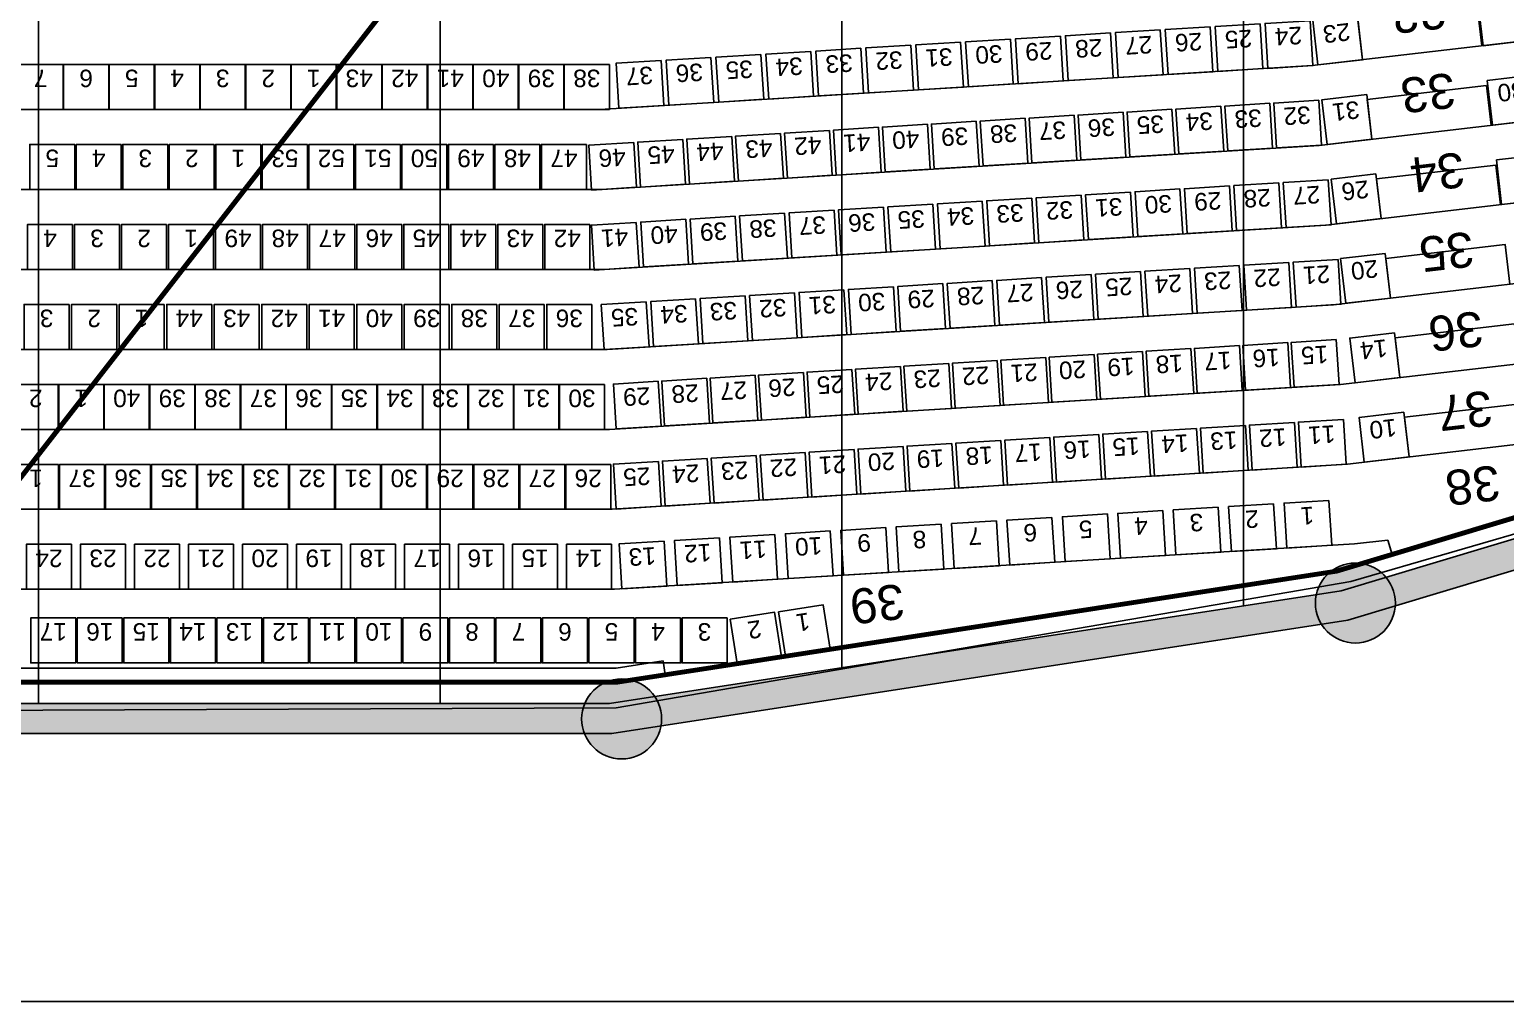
# Model space of a CAD drawing. Header units: millimetres. Extents: x -76108 to 202332, y 27411 to 140378.
# Drawn here: x 116655 to 131409, y 27411 to 37132 of the extents above; entities that cross this region are included whole.
import ezdxf
from ezdxf.enums import TextEntityAlignment as Align

# ---------------------------------------------------------------- set-up
doc = ezdxf.new("R2010")
doc.units = ezdxf.units.MM
doc.header["$LTSCALE"] = 100
doc.layers.get('0').update_dxf_attribs({"linetype": 'CONTINUOUS'})
for name, color, linetype in [('_insida yttervägg arena', 6, 'CONTINUOUS'), ('A-3312-EA-', 7, 'CONTINUOUS'), ('A-3312-FYLL', 7, 'CONTINUOUS'), ('A-3320-EA-', 3, 'CONTINUOUS'), ('A-3320-FYLL', 3, 'CONTINUOUS'), ('G-STOLAR_TELE_2', 3, 'CONTINUOUS'), ('LINOR_HÄNG', 40, 'CONTINUOUS'), ('P-RADER', 252, 'CONTINUOUS'), ('P-RADNUMMER', 4, 'CONTINUOUS'), ('P-STOLAR', 1, 'CONTINUOUS'), ('P-STOLNUMMER', 7, 'CONTINUOUS'), ('P-TRAPPA', 254, 'CONTINUOUS'), ('S-RADER', 252, 'CONTINUOUS'), ('S-STOLAR', 1, 'CONTINUOUS'), ('S-STOLNUMMER', 7, 'CONTINUOUS')]:
    doc.layers.add(name, color=color, linetype=linetype)
doc.layers.add('SEKTIONER', color=4, linetype='CONTINUOUS', lineweight=70)
doc.styles.add('ARIAL', font='arial.ttf')

# ---------------------------------------------------------------- blocks, each defined once
blk = doc.blocks.new('*U34')
at = {"layer": 'G-STOLAR_TELE_2'}
blk.add_circle((0, 0), 400, dxfattribs=at)
blk = doc.blocks.new('*U35')
at = {"layer": 'G-STOLAR_TELE_2'}
blk.add_circle((0, 0), 400, dxfattribs=at)

msp = doc.modelspace()

# ---------------------------------------------------------------- hatches: boundary and pattern name
at = {"layer": 'A-3312-FYLL'}
msp.add_hatch(color=256, dxfattribs=at).paths.add_polyline_path([(129832.5, 31225.9), (136958.2, 33371), (143973.5, 36584.7), (150660, 40657.6), (157173.2, 45688.8), (161383.9, 49663.2), (161149.3, 49854.3), (157029.5, 45965.7), (150490.4, 40905.6), (143832.5, 36850.1), (136852, 33652.3), (129766.1, 31519.2), (122452.6, 30391.1), (118752.6, 30391.1), (115052.6, 30391.1), (107739.1, 31519.2), (100653.2, 33652.3), (93672.7, 36850.1), (87014.8, 40905.6), (80475.7, 45965.7), (76355.9, 49854.3), (76121.3, 49663.2), (80332, 45688.8), (86845.2, 40657.6), (93531.7, 36584.7), (100547, 33371), (107672.7, 31225.9), (115029.6, 30091.1), (118752.6, 30091.1), (122475.6, 30091.1)])
at = {"layer": 'A-3320-FYLL'}
for points in [[(130309.3, 31395.7, 1), (129509.3, 31395.7, 1)], [(122973.9, 30237, 1), (122173.9, 30237, 1)]]:
    msp.add_hatch(color=256, dxfattribs=at).paths.add_polyline_path(points)

# ---------------------------------------------------------------- linework, layer by layer
at = {"color": 9}
msp.add_lwpolyline([(42980, 27411), (202332, 27411), (202332, 140378), (42980, 140378)], close=True, dxfattribs=at)
at = {"layer": '_insida yttervägg arena', "color": 9}
msp.add_lwpolyline([(150671.1, 40929), (144056.7, 36878.6), (136929.8, 33665.5), (129865.1, 31612.2), (122518.9, 30346.5), (115144.6, 30318.3), (107811.1, 31440.5), (100661.9, 33578.2), (93878.7, 36728.5), (87039.2, 40891.4), (80555.4, 45962.8), (76530.5, 49816.3), (77656.4, 50828.9), (74725.7, 54695.4)], dxfattribs=at)
at = {"layer": 'A-3312-EA-'}
for p, q in [((129766.1, 31519.2), (136852, 33652.3)), ((136958.2, 33371), (129832.5, 31225.9)), ((122452.6, 30391.1), (129766.1, 31519.2)), ((129832.5, 31225.9), (122475.6, 30091.1)), ((115052.6, 30391.1), (122452.6, 30391.1)), ((122475.6, 30091.1), (115029.6, 30091.1))]:
    msp.add_line(p, q, dxfattribs=at)
at = {"layer": 'LINOR_HÄNG'}
for p, q in [((116745.1, 137808.9), (116745.1, 30391.1)), ((120760.1, 137808.9), (120760.1, 30391.1)), ((124775.1, 137450.7), (124775.1, 30749.3)), ((128790.1, 136831.3), (128790.1, 31368.7))]:
    msp.add_line(p, q, dxfattribs=at)
at = {"layer": 'P-RADER'}
for p, q in [((136296.9, 37567.1), (129475.9, 36770.7)), ((129475.9, 36770.7), (122355.3, 36333.3)), ((136409.2, 36774.8), (129546.9, 35973.5)), ((122355.3, 36333.3), (119428.6, 36333.3)), ((129546.9, 35973.5), (122379.8, 35533.3)), ((136521.5, 35982.5), (129617.8, 35176.4)), ((122379.8, 35533.3), (118806.4, 35533.3)), ((129617.8, 35176.4), (122404.3, 34733.3)), ((136633.8, 35190.1), (129688.8, 34379.2)), ((122404.3, 34733.3), (118184.3, 34733.3)), ((129688.8, 34379.2), (122428.9, 33933.3)), ((122428.9, 33933.3), (117562.2, 33933.3)), ((129721.8, 31714.8), (136781.2, 33839.9)), ((129759.8, 33582.1), (122453.4, 33133.3)), ((134483.6, 33328.2), (129830.7, 32784.9)), ((116940, 33133.3), (122453.4, 33133.3)), ((129830.7, 32784.9), (122478, 32333.3)), ((122478, 32333.3), (116317.9, 32333.3)), ((130233.4, 32026.5), (129901.7, 31987.8)), ((130233.4, 32026.5), (130276.9, 31881.9)), ((129901.7, 31987.8), (122502.5, 31533.3)), ((122531, 30605.5), (129721.8, 31714.8)), ((115695.7, 31533.3), (122502.5, 31533.3)), ((122520.3, 30745.5), (114985, 30745.5)), ((122987.9, 30817.7), (122520.3, 30745.5)), ((123009.2, 30679.3), (122987.9, 30817.7)), ((114974.2, 30605.5), (122531, 30605.5))]:
    msp.add_line(p, q, dxfattribs=at)
at = {"layer": 'P-RADER', "color": 9}
msp.add_line((136746.1, 34397.8), (129759.8, 33582.1), dxfattribs=at)
at = {"layer": 'P-STOLAR'}
for points in [[(131133.2, 37417.2), (131580.2, 37469.4), (131632.4, 37022.5), (131185.4, 36970.3)], [(128956.9, 37189.6), (128507.8, 37162), (128535.4, 36712.9), (128984.5, 36740.5)], [(129456, 37220.3), (129006.8, 37192.7), (129034.4, 36743.5), (129483.6, 36771.1)], [(129929, 37276.6), (129482.1, 37224.4), (129534.3, 36777.5), (129981.2, 36829.7)], [(126461.6, 37036.4), (126012.5, 37008.8), (126040.1, 36559.6), (126489.2, 36587.2)], [(126960.7, 37067), (126511.5, 37039.4), (126539.1, 36590.3), (126988.3, 36617.9)], [(127459.7, 37097.7), (127010.6, 37070.1), (127038.2, 36620.9), (127487.3, 36648.5)], [(127958.8, 37128.3), (127509.6, 37100.7), (127537.2, 36651.6), (127986.4, 36679.2)], [(128457.9, 37159), (128008.7, 37131.4), (128036.3, 36682.2), (128485.4, 36709.8)], [(124465.4, 36913.8), (124016.2, 36886.2), (124043.8, 36437), (124493, 36464.6)], [(124964.4, 36944.4), (124515.3, 36916.8), (124542.9, 36467.7), (124992, 36495.3)], [(125463.5, 36975.1), (125014.3, 36947.5), (125041.9, 36498.3), (125491.1, 36525.9)], [(125962.6, 37005.7), (125513.4, 36978.1), (125541, 36529), (125990.1, 36556.6)], [(120176.1, 36783.3), (119726.1, 36783.3), (119726.1, 36333.3), (120176.1, 36333.3)], [(120631.1, 36783.3), (120181.1, 36783.3), (120181.1, 36333.3), (120631.1, 36333.3)], [(121086.1, 36783.3), (120636.1, 36783.3), (120636.1, 36333.3), (121086.1, 36333.3)], [(121541.1, 36783.3), (121091.1, 36783.3), (121091.1, 36333.3), (121541.1, 36333.3)], [(121996.1, 36783.3), (121546.1, 36783.3), (121546.1, 36333.3), (121996.1, 36333.3)], [(122451.1, 36783.3), (122001.1, 36783.3), (122001.1, 36333.3), (122451.1, 36333.3)], [(122968.2, 36821.8), (122519.1, 36794.2), (122546.6, 36345.1), (122995.8, 36372.7)], [(123467.3, 36852.5), (123018.1, 36824.9), (123045.7, 36375.7), (123494.8, 36403.3)], [(123966.3, 36883.1), (123517.2, 36855.5), (123544.8, 36406.4), (123993.9, 36434)], [(131226, 36622.6), (131672.9, 36674.8), (131725.1, 36227.9), (131278.2, 36175.7)], [(130021.8, 36482), (129574.9, 36429.8), (129627.1, 35982.9), (130074, 36035.1)], [(127586.5, 36304), (127137.4, 36276.4), (127165, 35827.2), (127614.1, 35854.8)], [(128075.6, 36334), (127626.5, 36306.4), (127654.1, 35857.3), (128103.2, 35884.8)], [(128564.7, 36364), (128115.6, 36336.4), (128143.1, 35887.3), (128592.3, 35914.9)], [(129053.8, 36394.1), (128604.6, 36366.5), (128632.2, 35917.3), (129081.4, 35944.9)], [(129542.9, 36424.1), (129093.7, 36396.5), (129121.3, 35947.4), (129570.4, 35975)], [(125141.2, 36153.8), (124692, 36126.2), (124719.6, 35677), (125168.7, 35704.6)], [(125630.2, 36183.8), (125181.1, 36156.2), (125208.7, 35707.1), (125657.8, 35734.6)], [(126119.3, 36213.8), (125670.2, 36186.3), (125697.7, 35737.1), (126146.9, 35764.7)], [(126608.4, 36243.9), (126159.2, 36216.3), (126186.8, 35767.1), (126636, 35794.7)], [(127097.5, 36273.9), (126648.3, 36246.3), (126675.9, 35797.2), (127125.1, 35824.8)], [(122695.8, 36003.6), (122246.6, 35976), (122274.2, 35526.8), (122723.4, 35554.4)], [(123184.8, 36033.6), (122735.7, 36006), (122763.3, 35556.9), (123212.4, 35584.5)], [(123673.9, 36063.6), (123224.8, 36036.1), (123252.4, 35586.9), (123701.5, 35614.5)], [(124163, 36093.7), (123713.8, 36066.1), (123741.4, 35616.9), (124190.6, 35644.5)], [(124652.1, 36123.7), (124202.9, 36096.1), (124230.5, 35647), (124679.7, 35674.6)], [(119432.1, 35983.3), (118982.1, 35983.3), (118982.1, 35533.3), (119432.1, 35533.3)], [(119897.1, 35983.3), (119447.1, 35983.3), (119447.1, 35533.3), (119897.1, 35533.3)], [(120362.1, 35983.3), (119912.1, 35983.3), (119912.1, 35533.3), (120362.1, 35533.3)], [(120827.1, 35983.3), (120377.1, 35983.3), (120377.1, 35533.3), (120827.1, 35533.3)], [(121292.1, 35983.3), (120842.1, 35983.3), (120842.1, 35533.3), (121292.1, 35533.3)], [(121757.1, 35983.3), (121307.1, 35983.3), (121307.1, 35533.3), (121757.1, 35533.3)], [(122222.1, 35983.3), (121772.1, 35983.3), (121772.1, 35533.3), (122222.1, 35533.3)], [(131318.8, 35828), (131765.7, 35880.2), (131817.9, 35433.3), (131371, 35381.1)], [(128649.4, 35567.7), (128200.3, 35540.1), (128227.9, 35091), (128677, 35118.6)], [(129143.5, 35598.1), (128694.3, 35570.5), (128721.9, 35121.3), (129171.1, 35148.9)], [(129637.6, 35628.4), (129188.4, 35600.8), (129216, 35151.7), (129665.2, 35179.3)], [(130114.6, 35687.4), (129667.6, 35635.2), (129719.8, 35188.3), (130166.8, 35240.5)], [(126179.1, 35416), (125729.9, 35388.4), (125757.5, 34939.3), (126206.7, 34966.8)], [(126673.2, 35446.3), (126224, 35418.8), (126251.6, 34969.6), (126700.7, 34997.2)], [(127167.2, 35476.7), (126718.1, 35449.1), (126745.7, 35000), (127194.8, 35027.5)], [(127661.3, 35507), (127212.1, 35479.5), (127239.7, 35030.3), (127688.9, 35057.9)], [(128155.4, 35537.4), (127706.2, 35509.8), (127733.8, 35060.6), (128182.9, 35088.2)], [(123708.7, 35264.3), (123259.6, 35236.7), (123287.2, 34787.5), (123736.3, 34815.1)], [(124202.8, 35294.6), (123753.7, 35267), (123781.2, 34817.9), (124230.4, 34845.5)], [(124696.9, 35325), (124247.7, 35297.4), (124275.3, 34848.2), (124724.5, 34875.8)], [(125190.9, 35355.3), (124741.8, 35327.7), (124769.4, 34878.6), (125218.5, 34906.2)], [(125685, 35385.7), (125235.9, 35358.1), (125263.4, 34908.9), (125712.6, 34936.5)], [(118965.2, 35183.3), (118515.2, 35183.3), (118515.2, 34733.3), (118965.2, 34733.3)], [(119435.2, 35183.3), (118985.2, 35183.3), (118985.2, 34733.3), (119435.2, 34733.3)], [(119905.2, 35183.3), (119455.2, 35183.3), (119455.2, 34733.3), (119905.2, 34733.3)], [(120375.2, 35183.3), (119925.2, 35183.3), (119925.2, 34733.3), (120375.2, 34733.3)], [(120845.2, 35183.3), (120395.2, 35183.3), (120395.2, 34733.3), (120845.2, 34733.3)], [(121315.2, 35183.3), (120865.2, 35183.3), (120865.2, 34733.3), (121315.2, 34733.3)], [(121785.2, 35183.3), (121335.2, 35183.3), (121335.2, 34733.3), (121785.2, 34733.3)], [(122255.2, 35183.3), (121805.2, 35183.3), (121805.2, 34733.3), (122255.2, 34733.3)], [(122720.6, 35203.6), (122271.4, 35176), (122299, 34726.8), (122748.2, 34754.4)], [(123214.7, 35233.9), (122765.5, 35206.3), (122793.1, 34757.2), (123242.3, 34784.8)], [(129736.9, 34833), (129287.8, 34805.4), (129315.4, 34356.3), (129764.5, 34383.9)], [(130207.4, 34892.8), (129760.4, 34840.6), (129812.6, 34393.7), (130259.6, 34445.9)], [(127266.6, 34681.3), (126817.4, 34653.7), (126845, 34204.5), (127294.2, 34232.1)], [(127760.7, 34711.6), (127311.5, 34684), (127339.1, 34234.9), (127788.2, 34262.5)], [(128254.7, 34742), (127805.6, 34714.4), (127833.2, 34265.2), (128282.3, 34292.8)], [(128748.8, 34772.3), (128299.6, 34744.7), (128327.2, 34295.6), (128776.4, 34323.2)], [(129242.9, 34802.7), (128793.7, 34775.1), (128821.3, 34325.9), (129270.5, 34353.5)], [(124796.2, 34529.6), (124347.1, 34502), (124374.7, 34052.8), (124823.8, 34080.4)], [(125290.3, 34559.9), (124841.2, 34532.3), (124868.7, 34083.2), (125317.9, 34110.8)], [(125784.4, 34590.3), (125335.2, 34562.7), (125362.8, 34113.5), (125812, 34141.1)], [(126278.5, 34620.6), (125829.3, 34593), (125856.9, 34143.9), (126306, 34171.4)], [(126772.5, 34650.9), (126323.4, 34623.4), (126351, 34174.2), (126800.1, 34201.8)], [(118476.1, 34383.3), (118026.1, 34383.3), (118026.1, 33933.3), (118476.1, 33933.3)], [(118951.1, 34383.3), (118501.1, 34383.3), (118501.1, 33933.3), (118951.1, 33933.3)], [(119426.1, 34383.3), (118976.1, 34383.3), (118976.1, 33933.3), (119426.1, 33933.3)], [(119901.1, 34383.3), (119451.1, 34383.3), (119451.1, 33933.3), (119901.1, 33933.3)], [(120376.1, 34383.3), (119926.1, 34383.3), (119926.1, 33933.3), (120376.1, 33933.3)], [(120851.1, 34383.3), (120401.1, 34383.3), (120401.1, 33933.3), (120851.1, 33933.3)], [(121326.1, 34383.3), (120876.1, 34383.3), (120876.1, 33933.3), (121326.1, 33933.3)], [(121801.1, 34383.3), (121351.1, 34383.3), (121351.1, 33933.3), (121801.1, 33933.3)], [(122276.1, 34383.3), (121826.1, 34383.3), (121826.1, 33933.3), (122276.1, 33933.3)], [(122820, 34408.2), (122370.8, 34380.6), (122398.4, 33931.4), (122847.6, 33959)], [(123314, 34438.5), (122864.9, 34410.9), (122892.5, 33961.8), (123341.6, 33989.4)], [(123808.1, 34468.9), (123359, 34441.3), (123386.5, 33992.1), (123835.7, 34019.7)], [(124302.2, 34499.2), (123853, 34471.6), (123880.6, 34022.5), (124329.8, 34050.1)], [(130300.2, 34098.2), (129853.2, 34046), (129905.4, 33599.1), (130352.4, 33651.3)], [(128265.4, 33941.1), (127816.3, 33913.5), (127843.9, 33464.4), (128293, 33492)], [(128749.5, 33970.9), (128300.4, 33943.3), (128327.9, 33494.1), (128777.1, 33521.7)], [(129233.6, 34000.6), (128784.5, 33973), (128812, 33523.9), (129261.2, 33551.4)], [(129717.7, 34030.3), (129268.5, 34002.7), (129296.1, 33553.6), (129745.3, 33581.2)], [(125845, 33792.5), (125395.8, 33764.9), (125423.4, 33315.7), (125872.6, 33343.3)], [(126329.1, 33822.2), (125879.9, 33794.6), (125907.5, 33345.5), (126356.7, 33373)], [(126813.2, 33851.9), (126364, 33824.3), (126391.6, 33375.2), (126840.8, 33402.8)], [(127297.3, 33881.7), (126848.1, 33854.1), (126875.7, 33404.9), (127324.8, 33432.5)], [(127781.3, 33911.4), (127332.2, 33883.8), (127359.8, 33434.7), (127808.9, 33462.2)], [(123424.6, 33643.8), (122975.4, 33616.2), (123003, 33167.1), (123452.1, 33194.7)], [(123908.6, 33673.5), (123459.5, 33646), (123487.1, 33196.8), (123936.2, 33224.4)], [(124392.7, 33703.3), (123943.6, 33675.7), (123971.2, 33226.5), (124420.3, 33254.1)], [(124876.8, 33733), (124427.7, 33705.4), (124455.2, 33256.3), (124904.4, 33283.8)], [(125360.9, 33762.7), (124911.7, 33735.1), (124939.3, 33286), (125388.5, 33313.6)], [(117852, 33583.3), (117402, 33583.3), (117402, 33133.3), (117852, 33133.3)], [(118307, 33583.3), (117857, 33583.3), (117857, 33133.3), (118307, 33133.3)], [(118762, 33583.3), (118312, 33583.3), (118312, 33133.3), (118762, 33133.3)], [(119217, 33583.3), (118767, 33583.3), (118767, 33133.3), (119217, 33133.3)], [(119672, 33583.3), (119222, 33583.3), (119222, 33133.3), (119672, 33133.3)], [(120127, 33583.3), (119677, 33583.3), (119677, 33133.3), (120127, 33133.3)], [(120582, 33583.3), (120132, 33583.3), (120132, 33133.3), (120582, 33133.3)], [(121037, 33583.3), (120587, 33583.3), (120587, 33133.3), (121037, 33133.3)], [(121492, 33583.3), (121042, 33583.3), (121042, 33133.3), (121492, 33133.3)], [(121947, 33583.3), (121497, 33583.3), (121497, 33133.3), (121947, 33133.3)], [(122402, 33583.3), (121952, 33583.3), (121952, 33133.3), (122402, 33133.3)], [(122940.5, 33614.1), (122491.3, 33586.5), (122518.9, 33137.3), (122968, 33164.9)], [(129299.6, 33203.1), (128850.4, 33175.6), (128878, 32726.4), (129327.2, 32754)], [(129788.7, 33233.2), (129339.5, 33205.6), (129367.1, 32756.4), (129816.2, 32784)], [(130393, 33303.6), (129946, 33251.4), (129998.2, 32804.5), (130445.1, 32856.7)], [(126854.2, 33052.9), (126405, 33025.4), (126432.6, 32576.2), (126881.8, 32603.8)], [(127343.3, 33083), (126894.1, 33055.4), (126921.7, 32606.2), (127370.9, 32633.8)], [(127832.3, 33113), (127383.2, 33085.4), (127410.8, 32636.3), (127859.9, 32663.9)], [(128321.4, 33143.1), (127872.3, 33115.5), (127899.9, 32666.3), (128349, 32693.9)], [(128810.5, 33173.1), (128361.3, 33145.5), (128388.9, 32696.4), (128838.1, 32723.9)], [(124408.8, 32902.8), (123959.6, 32875.2), (123987.2, 32426), (124436.4, 32453.6)], [(124897.9, 32932.8), (124448.7, 32905.2), (124476.3, 32456), (124925.5, 32483.6)], [(125387, 32962.8), (124937.8, 32935.2), (124965.4, 32486.1), (125414.5, 32513.7)], [(125876, 32992.9), (125426.9, 32965.3), (125454.5, 32516.1), (125903.6, 32543.7)], [(126365.1, 33022.9), (125916, 32995.3), (125943.5, 32546.2), (126392.7, 32573.8)], [(117404.8, 32783.3), (116954.8, 32783.3), (116954.8, 32333.3), (117404.8, 32333.3)], [(117864.8, 32783.3), (117414.8, 32783.3), (117414.8, 32333.3), (117864.8, 32333.3)], [(118324.8, 32783.3), (117874.8, 32783.3), (117874.8, 32333.3), (118324.8, 32333.3)], [(118784.8, 32783.3), (118334.8, 32783.3), (118334.8, 32333.3), (118784.8, 32333.3)], [(119244.8, 32783.3), (118794.8, 32783.3), (118794.8, 32333.3), (119244.8, 32333.3)], [(119704.8, 32783.3), (119254.8, 32783.3), (119254.8, 32333.3), (119704.8, 32333.3)], [(120164.8, 32783.3), (119714.8, 32783.3), (119714.8, 32333.3), (120164.8, 32333.3)], [(120624.8, 32783.3), (120174.8, 32783.3), (120174.8, 32333.3), (120624.8, 32333.3)], [(121084.8, 32783.3), (120634.8, 32783.3), (120634.8, 32333.3), (121084.8, 32333.3)], [(121544.8, 32783.3), (121094.8, 32783.3), (121094.8, 32333.3), (121544.8, 32333.3)], [(122004.8, 32783.3), (121554.8, 32783.3), (121554.8, 32333.3), (122004.8, 32333.3)], [(122464.8, 32783.3), (122014.8, 32783.3), (122014.8, 32333.3), (122464.8, 32333.3)], [(122941.6, 32812.6), (122492.4, 32785), (122520, 32335.9), (122969.1, 32363.5)], [(123430.6, 32842.7), (122981.5, 32815.1), (123009.1, 32365.9), (123458.2, 32393.5)], [(123919.7, 32872.7), (123470.6, 32845.1), (123498.1, 32396), (123947.3, 32423.6)], [(127983.2, 32320.8), (127534.1, 32293.2), (127561.7, 31844), (128010.8, 31871.6)], [(128537.2, 32354.8), (128088, 32327.2), (128115.6, 31878.1), (128564.8, 31905.7)], [(129091.2, 32388.8), (128642, 32361.2), (128669.6, 31912.1), (129118.7, 31939.7)], [(129645.1, 32422.9), (129196, 32395.3), (129223.5, 31946.1), (129672.7, 31973.7)], [(125767.4, 32184.7), (125318.3, 32157.1), (125345.9, 31707.9), (125795, 31735.5)], [(126321.4, 32218.7), (125872.2, 32191.1), (125899.8, 31742), (126349, 31769.6)], [(126875.3, 32252.7), (126426.2, 32225.1), (126453.8, 31776), (126902.9, 31803.6)], [(127429.3, 32286.8), (126980.1, 32259.2), (127007.7, 31810), (127456.9, 31837.6)], [(123551.6, 32048.6), (123102.4, 32021), (123130, 31571.9), (123579.2, 31599.4)], [(124105.6, 32082.6), (123656.4, 32055), (123684, 31605.9), (124133.1, 31633.5)], [(124659.5, 32116.6), (124210.4, 32089.1), (124237.9, 31639.9), (124687.1, 31667.5)], [(125213.5, 32150.7), (124764.3, 32123.1), (124791.9, 31673.9), (125241, 31701.5)], [(117074.3, 31983.3), (116624.3, 31983.3), (116624.3, 31533.3), (117074.3, 31533.3)], [(117614.3, 31983.3), (117164.3, 31983.3), (117164.3, 31533.3), (117614.3, 31533.3)], [(118154.3, 31983.3), (117704.3, 31983.3), (117704.3, 31533.3), (118154.3, 31533.3)], [(118694.3, 31983.3), (118244.3, 31983.3), (118244.3, 31533.3), (118694.3, 31533.3)], [(119234.3, 31983.3), (118784.3, 31983.3), (118784.3, 31533.3), (119234.3, 31533.3)], [(119774.3, 31983.3), (119324.3, 31983.3), (119324.3, 31533.3), (119774.3, 31533.3)], [(120314.3, 31983.3), (119864.3, 31983.3), (119864.3, 31533.3), (120314.3, 31533.3)], [(120854.3, 31983.3), (120404.3, 31983.3), (120404.3, 31533.3), (120854.3, 31533.3)], [(121394.3, 31983.3), (120944.3, 31983.3), (120944.3, 31533.3), (121394.3, 31533.3)], [(121934.3, 31983.3), (121484.3, 31983.3), (121484.3, 31533.3), (121934.3, 31533.3)], [(122474.3, 31983.3), (122024.3, 31983.3), (122024.3, 31533.3), (122474.3, 31533.3)], [(122997.6, 32014.6), (122548.5, 31987), (122576.1, 31537.8), (123025.2, 31565.4)], [(123658.9, 31234.8), (124103.7, 31303.5), (124172.3, 30858.7), (123727.5, 30790.1)], [(124143.7, 31309.6), (124588.5, 31378.2), (124657.1, 30933.5), (124212.3, 30864.9)], [(117117.6, 31247.3), (116667.6, 31247.3), (116667.6, 30797.3), (117117.6, 30797.3)], [(117582.6, 31247.3), (117132.6, 31247.3), (117132.6, 30797.3), (117582.6, 30797.3)], [(118047.6, 31247.3), (117597.6, 31247.3), (117597.6, 30797.3), (118047.6, 30797.3)], [(118512.6, 31247.3), (118062.6, 31247.3), (118062.6, 30797.3), (118512.6, 30797.3)], [(118977.6, 31247.3), (118527.6, 31247.3), (118527.6, 30797.3), (118977.6, 30797.3)], [(119442.6, 31247.3), (118992.6, 31247.3), (118992.6, 30797.3), (119442.6, 30797.3)], [(119907.6, 31247.3), (119457.6, 31247.3), (119457.6, 30797.3), (119907.6, 30797.3)], [(120372.6, 31247.3), (119922.6, 31247.3), (119922.6, 30797.3), (120372.6, 30797.3)], [(120837.6, 31247.3), (120387.6, 31247.3), (120387.6, 30797.3), (120837.6, 30797.3)], [(121302.6, 31247.3), (120852.6, 31247.3), (120852.6, 30797.3), (121302.6, 30797.3)], [(121767.6, 31247.3), (121317.6, 31247.3), (121317.6, 30797.3), (121767.6, 30797.3)], [(122232.6, 31247.3), (121782.6, 31247.3), (121782.6, 30797.3), (122232.6, 30797.3)], [(122697.6, 31247.3), (122247.6, 31247.3), (122247.6, 30797.3), (122697.6, 30797.3)], [(123162.6, 31247.3), (122712.6, 31247.3), (122712.6, 30797.3), (123162.6, 30797.3)], [(123627.6, 31247.3), (123177.6, 31247.3), (123177.6, 30797.3), (123627.6, 30797.3)]]:
    msp.add_lwpolyline(points, close=True, dxfattribs=at)
at = {"layer": 'P-TRAPPA'}
for points in [[(131173.1, 36968.8), (131126.7, 37366.1), (129934.8, 37227), (129981.2, 36829.7)], [(131265.9, 36174.2), (131219.5, 36571.5), (130027.6, 36432.4), (130074, 36035.1)], [(131358.7, 35379.6), (131312.3, 35776.9), (130120.4, 35637.8), (130166.8, 35240.5)], [(131451.5, 34585), (131405.1, 34982.3), (130213.2, 34843.2), (130259.6, 34445.9)], [(131544.3, 33790.4), (131497.9, 34187.7), (130306, 34048.6), (130352.4, 33651.3)], [(131637, 32995.8), (131590.7, 33393.1), (130398.8, 33254), (130445.1, 32856.7)]]:
    msp.add_lwpolyline(points, dxfattribs=at)
at = {"layer": 'S-RADER'}
for p, q in [((115150, 36333.3), (118752.6, 36333.3)), ((119428.6, 36333.3), (118752.6, 36333.3)), ((115125.4, 35533.3), (118752.6, 35533.3)), ((118806.4, 35533.3), (118752.6, 35533.3)), ((115100.9, 34733.3), (118184.3, 34733.3)), ((115076.3, 33933.3), (117562.2, 33933.3)), ((115051.8, 33133.3), (116940, 33133.3))]:
    msp.add_line(p, q, dxfattribs=at)
at = {"layer": 'S-STOLAR'}
for points in [[(116991.1, 36783.3), (116541.1, 36783.3), (116541.1, 36333.3), (116991.1, 36333.3)], [(117446.1, 36783.3), (116996.1, 36783.3), (116996.1, 36333.3), (117446.1, 36333.3)], [(117901.1, 36783.3), (117451.1, 36783.3), (117451.1, 36333.3), (117901.1, 36333.3)], [(118356.1, 36783.3), (117906.1, 36783.3), (117906.1, 36333.3), (118356.1, 36333.3)], [(118811.1, 36783.3), (118361.1, 36783.3), (118361.1, 36333.3), (118811.1, 36333.3)], [(119266.1, 36783.3), (118816.1, 36783.3), (118816.1, 36333.3), (119266.1, 36333.3)], [(119721.1, 36783.3), (119271.1, 36783.3), (119271.1, 36333.3), (119721.1, 36333.3)], [(117107.1, 35983.3), (116657.1, 35983.3), (116657.1, 35533.3), (117107.1, 35533.3)], [(117572.1, 35983.3), (117122.1, 35983.3), (117122.1, 35533.3), (117572.1, 35533.3)], [(118037.1, 35983.3), (117587.1, 35983.3), (117587.1, 35533.3), (118037.1, 35533.3)], [(118502.1, 35983.3), (118052.1, 35983.3), (118052.1, 35533.3), (118502.1, 35533.3)], [(118967.1, 35983.3), (118517.1, 35983.3), (118517.1, 35533.3), (118967.1, 35533.3)], [(117085.2, 35183.3), (116635.2, 35183.3), (116635.2, 34733.3), (117085.2, 34733.3)], [(117555.2, 35183.3), (117105.2, 35183.3), (117105.2, 34733.3), (117555.2, 34733.3)], [(118025.2, 35183.3), (117575.2, 35183.3), (117575.2, 34733.3), (118025.2, 34733.3)], [(118495.2, 35183.3), (118045.2, 35183.3), (118045.2, 34733.3), (118495.2, 34733.3)], [(117051.1, 34383.3), (116601.1, 34383.3), (116601.1, 33933.3), (117051.1, 33933.3)], [(117526.1, 34383.3), (117076.1, 34383.3), (117076.1, 33933.3), (117526.1, 33933.3)], [(118001.1, 34383.3), (117551.1, 34383.3), (117551.1, 33933.3), (118001.1, 33933.3)], [(116942, 33583.3), (116492, 33583.3), (116492, 33133.3), (116942, 33133.3)], [(117397, 33583.3), (116947, 33583.3), (116947, 33133.3), (117397, 33133.3)], [(116944.8, 32783.3), (116494.8, 32783.3), (116494.8, 32333.3), (116944.8, 32333.3)]]:
    msp.add_lwpolyline(points, close=True, dxfattribs=at)
at = {"layer": 'SEKTIONER'}
for q in [(123209.2, 41194.8), (122531, 30605.5)]:
    msp.add_line((114974.2, 30605.5), q, dxfattribs=at)
msp.add_lwpolyline([(160992.9, 49981.7), (156933.6, 46150.2), (150377.3, 41070.9), (143738.6, 37027), (136781.2, 33839.9), (129721.8, 31714.8), (122531, 30605.5)], dxfattribs=at)

# ---------------------------------------------------------------- block references
at = {"layer": 'A-3320-EA-'}
for name, p in [('*U34', (129909.3, 31395.7)), ('*U35', (122573.9, 30237))]:
    msp.add_blockref(name, p, dxfattribs=at)

# ---------------------------------------------------------------- texts
at = {"layer": 'P-RADNUMMER', "style": 'ARIAL'}
for s, p in [('32', (130792.2, 37496.8)), ('33', (130885, 36702.2)), ('34', (130977.8, 35907.6)), ('35', (131070.6, 35113)), ('36', (131163.4, 34318.4)), ('37', (131256.1, 33523.8)), ('38', (131332.4, 32777.6)), ('39', (125378.8, 31590.6))]:
    msp.add_text(s, height=350, rotation=186.65999, dxfattribs=at).set_placement(p)
at = {"layer": 'P-STOLNUMMER', "style": 'ARIAL'}
for s, rotation, p in [('23', 186.65999, (129705.9, 37235.6)), ('28', 183.51464, (127235.2, 37083.9)), ('27', 183.51464, (127734.2, 37114.5)), ('26', 183.51464, (128233.3, 37145.2)), ('25', 183.51464, (128732.3, 37175.8)), ('24', 183.51464, (129231.4, 37206.5)), ('33', 183.51464, (124739.9, 36930.6)), ('32', 183.51464, (125238.9, 36961.3)), ('31', 183.51464, (125738, 36991.9)), ('30', 183.51464, (126237, 37022.6)), ('29', 183.51464, (126736.1, 37053.2)), ('37', 183.51464, (122743.6, 36808)), ('36', 183.51464, (123242.7, 36838.7)), ('35', 183.51464, (123741.7, 36869.3)), ('34', 183.51464, (124240.8, 36900)), ('43', 180, (119951.1, 36783.3)), ('42', 180, (120406.1, 36783.3)), ('41', 180, (120861.1, 36783.3)), ('40', 180, (121316.1, 36783.3)), ('39', 180, (121771.1, 36783.3)), ('38', 180, (122226.1, 36783.3)), ('30', 186.65999, (131449.5, 36648.7)), ('34', 183.51464, (128340.1, 36350.2)), ('33', 183.51464, (128829.2, 36380.3)), ('32', 183.51464, (129318.3, 36410.3)), ('31', 186.65999, (129798.3, 36455.9)), ('39', 183.51464, (125894.7, 36200)), ('38', 183.51464, (126383.8, 36230.1)), ('37', 183.51464, (126872.9, 36260.1)), ('36', 183.51464, (127362, 36290.2)), ('35', 183.51464, (127851.1, 36320.2)), ('43', 183.51464, (123938.4, 36079.9)), ('42', 183.51464, (124427.5, 36109.9)), ('41', 183.51464, (124916.6, 36140)), ('40', 183.51464, (125405.7, 36170)), ('53', 180, (119207.1, 35983.3)), ('52', 180, (119672.1, 35983.3)), ('51', 180, (120137.1, 35983.3)), ('50', 180, (120602.1, 35983.3)), ('49', 180, (121067.1, 35983.3)), ('48', 180, (121532.1, 35983.3)), ('47', 180, (121997.1, 35983.3)), ('46', 183.51464, (122471.2, 35989.8)), ('45', 183.51464, (122960.3, 36019.8)), ('44', 183.51464, (123449.3, 36049.9)), ('27', 183.51464, (129413, 35614.6)), ('26', 186.65999, (129891.1, 35661.3)), ('32', 183.51464, (126942.6, 35462.9)), ('31', 183.51464, (127436.7, 35493.2)), ('30', 183.51464, (127930.8, 35523.6)), ('29', 183.51464, (128424.9, 35553.9)), ('28', 183.51464, (128918.9, 35584.3)), ('37', 183.51464, (124472.3, 35311.2)), ('36', 183.51464, (124966.4, 35341.5)), ('35', 183.51464, (125460.4, 35371.9)), ('34', 183.51464, (125954.5, 35402.2)), ('33', 183.51464, (126448.6, 35432.6)), ('49', 180, (118740.2, 35183.3)), ('48', 180, (119210.2, 35183.3)), ('47', 180, (119680.2, 35183.3)), ('46', 180, (120150.2, 35183.3)), ('45', 180, (120620.2, 35183.3)), ('44', 180, (121090.2, 35183.3)), ('43', 180, (121560.2, 35183.3)), ('42', 180, (122030.2, 35183.3)), ('41', 183.51464, (122496, 35189.8)), ('40', 183.51464, (122990.1, 35220.1)), ('39', 183.51464, (123484.2, 35250.5)), ('38', 183.51464, (123978.2, 35280.8)), ('20', 186.65999, (129983.9, 34866.7)), ('24', 183.51464, (128030.2, 34728.2)), ('23', 183.51464, (128524.2, 34758.5)), ('22', 183.51464, (129018.3, 34788.9)), ('21', 183.51464, (129512.4, 34819.2)), ('29', 183.51464, (125559.8, 34576.5)), ('28', 183.51464, (126053.9, 34606.8)), ('27', 183.51464, (126547.9, 34637.1)), ('26', 183.51464, (127042, 34667.5)), ('25', 183.51464, (127536.1, 34697.8)), ('34', 183.51464, (123089.5, 34424.7)), ('33', 183.51464, (123583.5, 34455.1)), ('32', 183.51464, (124077.6, 34485.4)), ('31', 183.51464, (124571.7, 34515.8)), ('30', 183.51464, (125065.7, 34546.1)), ('44', 180, (118251.1, 34383.3)), ('43', 180, (118726.1, 34383.3)), ('42', 180, (119201.1, 34383.3)), ('41', 180, (119676.1, 34383.3)), ('40', 180, (120151.1, 34383.3)), ('39', 180, (120626.1, 34383.3)), ('38', 180, (121101.1, 34383.3)), ('37', 180, (121576.1, 34383.3)), ('36', 180, (122051.1, 34383.3)), ('35', 183.51464, (122595.4, 34394.4)), ('16', 183.51464, (129009, 33986.8)), ('15', 183.51464, (129493.1, 34016.5)), ('14', 186.65999, (130076.7, 34072.1)), ('21', 183.51464, (126588.6, 33838.1)), ('20', 183.51464, (127072.7, 33867.9)), ('19', 183.51464, (127556.8, 33897.6)), ('18', 183.51464, (128040.9, 33927.3)), ('17', 183.51464, (128524.9, 33957.1)), ('26', 183.51464, (124168.1, 33689.5)), ('25', 183.51464, (124652.2, 33719.2)), ('24', 183.51464, (125136.3, 33748.9)), ('23', 183.51464, (125620.4, 33778.7)), ('22', 183.51464, (126104.5, 33808.4)), ('40', 180, (117627, 33583.3)), ('39', 180, (118082, 33583.3)), ('38', 180, (118537, 33583.3)), ('37', 180, (118992, 33583.3)), ('36', 180, (119447, 33583.3)), ('35', 180, (119902, 33583.3)), ('34', 180, (120357, 33583.3)), ('33', 180, (120812, 33583.3)), ('32', 180, (121267, 33583.3)), ('31', 180, (121722, 33583.3)), ('30', 180, (122177, 33583.3)), ('29', 183.51464, (122715.9, 33600.3)), ('28', 183.51464, (123200, 33630)), ('27', 183.51464, (123684.1, 33659.7)), ('10', 186.65999, (130169.5, 33277.5)), ('15', 183.51464, (127607.8, 33099.2)), ('14', 183.51464, (128096.8, 33129.3)), ('13', 183.51464, (128585.9, 33159.3)), ('12', 183.51464, (129075, 33189.3)), ('11', 183.51464, (129564.1, 33219.4)), ('20', 183.51464, (125162.4, 32949)), ('19', 183.51464, (125651.5, 32979.1)), ('18', 183.51464, (126140.5, 33009.1)), ('17', 183.51464, (126629.6, 33039.2)), ('16', 183.51464, (127118.7, 33069.2)), ('24', 183.51464, (123206.1, 32828.9)), ('23', 183.51464, (123695.1, 32858.9)), ('22', 183.51464, (124184.2, 32889)), ('21', 183.51464, (124673.3, 32919)), ('37', 180, (117179.8, 32783.3)), ('36', 180, (117639.8, 32783.3)), ('35', 180, (118099.8, 32783.3)), ('34', 180, (118559.8, 32783.3)), ('33', 180, (119019.8, 32783.3)), ('32', 180, (119479.8, 32783.3)), ('31', 180, (119939.8, 32783.3)), ('30', 180, (120399.8, 32783.3)), ('29', 180, (120859.8, 32783.3)), ('28', 180, (121319.8, 32783.3)), ('27', 180, (121779.8, 32783.3)), ('26', 180, (122239.8, 32783.3)), ('25', 183.51464, (122717, 32798.8)), ('2', 183.51463, (128866.6, 32375)), ('1', 183.51463, (129420.5, 32409.1)), ('6', 183.51463, (126650.8, 32238.9)), ('5', 183.51463, (127204.7, 32273)), ('4', 183.51463, (127758.7, 32307)), ('3', 183.51463, (128312.6, 32341)), ('11', 183.51463, (123881, 32068.8)), ('10', 183.51463, (124434.9, 32102.8)), ('9', 183.51463, (124988.9, 32136.9)), ('8', 183.51463, (125542.8, 32170.9)), ('7', 183.51463, (126096.8, 32204.9)), ('24', 180, (116849.3, 31983.3)), ('23', 180, (117389.3, 31983.3)), ('22', 180, (117929.3, 31983.3)), ('21', 180, (118469.3, 31983.3)), ('20', 180, (119009.3, 31983.3)), ('19', 180, (119549.3, 31983.3)), ('18', 180, (120089.3, 31983.3)), ('17', 180, (120629.3, 31983.3)), ('16', 180, (121169.3, 31983.3)), ('15', 180, (121709.3, 31983.3)), ('14', 180, (122249.3, 31983.3)), ('13', 183.51463, (122773.1, 32000.8)), ('12', 183.51463, (123327, 32034.8)), ('1', 188.76904, (124366.1, 31343.9)), ('17', 180, (116892.6, 31247.3)), ('16', 180, (117357.6, 31247.3)), ('15', 180, (117822.6, 31247.3)), ('14', 180, (118287.6, 31247.3)), ('13', 180, (118752.6, 31247.3)), ('12', 180, (119217.6, 31247.3)), ('11', 180, (119682.6, 31247.3)), ('10', 180, (120147.6, 31247.3)), ('9', 180, (120612.6, 31247.3)), ('8', 180, (121077.6, 31247.3)), ('7', 180, (121542.6, 31247.3)), ('6', 180, (122007.6, 31247.3)), ('5', 180, (122472.6, 31247.3)), ('4', 180, (122937.6, 31247.3)), ('3', 180, (123402.6, 31247.3)), ('2', 188.76904, (123881.3, 31269.1))]:
    msp.add_text(s, height=175, rotation=rotation, dxfattribs=at).set_placement(p, align=Align.BOTTOM_CENTER)
at = {"layer": 'S-STOLNUMMER', "style": 'ARIAL'}
for s, p in [('7', (116766.1, 36783.3)), ('6', (117221.1, 36783.3)), ('5', (117676.1, 36783.3)), ('4', (118131.1, 36783.3)), ('3', (118586.1, 36783.3)), ('2', (119041.1, 36783.3)), ('1', (119496.1, 36783.3)), ('5', (116882.1, 35983.3)), ('4', (117347.1, 35983.3)), ('3', (117812.1, 35983.3)), ('2', (118277.1, 35983.3)), ('1', (118742.1, 35983.3)), ('4', (116860.2, 35183.3)), ('3', (117330.2, 35183.3)), ('2', (117800.2, 35183.3)), ('1', (118270.2, 35183.3)), ('3', (116826.1, 34383.3)), ('2', (117301.1, 34383.3)), ('1', (117776.1, 34383.3)), ('2', (116717, 33583.3)), ('1', (117172, 33583.3)), ('1', (116719.8, 32783.3))]:
    msp.add_text(s, height=175, rotation=180, dxfattribs=at).set_placement(p, align=Align.BOTTOM_CENTER)

doc.saveas('drawing.dxf')
